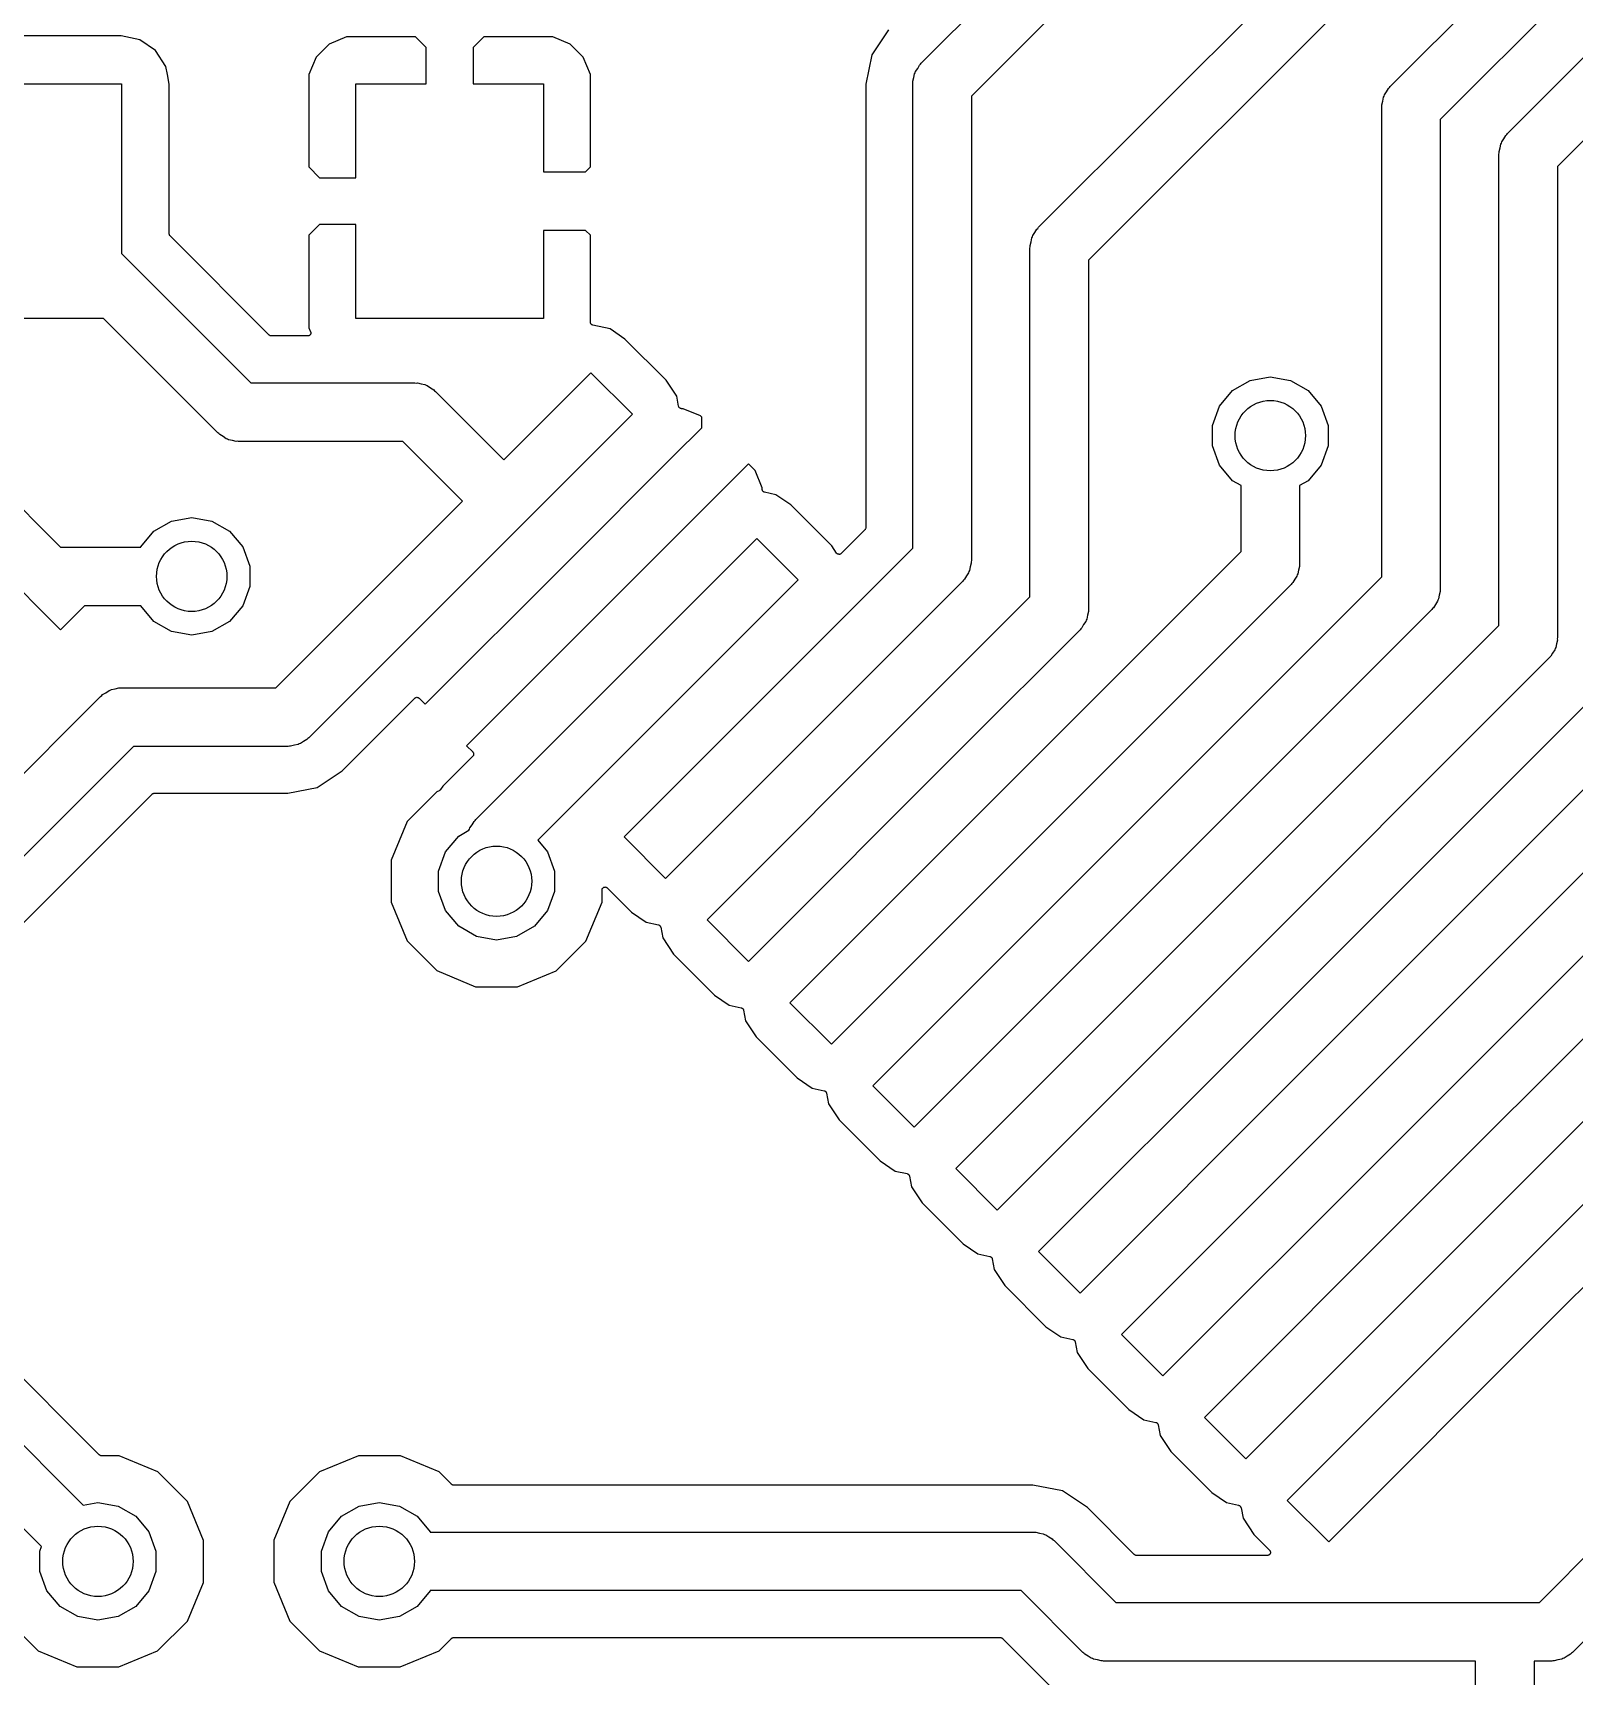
# Model space of a CAD drawing. Extents: x 0.3 to 75.7, y -92.7 to -0.5.
# Drawn here: x 23.12 to 29.7, y -71.49 to -64.48 of the extents above; entities that cross this region are included whole.
import ezdxf

# ---------------------------------------------------------------- set-up
doc = ezdxf.new("R2010")
doc.units = 0
doc.header["$MEASUREMENT"] = 0
doc.layers.add('BLACK', color=7, linetype='CONTINUOUS')

msp = doc.modelspace()

# ---------------------------------------------------------------- linework, layer by layer
at = {"layer": 'Black'}
for p, q in [((28.9116, -64.7116), (34.0232, -59.6)), ((34.2518, -59.725), (29.125, -64.8518)), ((29.4116, -64.9116), (34.3116, -60.0116)), ((34.4518, -60.225), (29.625, -65.0518)), ((26.9116, -64.6116), (30.46, -61.0632)), ((30.6369, -61.2398), (27.125, -64.7518)), ((27.4116, -65.3116), (31.06, -61.6632)), ((31.2369, -61.8398), (27.625, -65.4518)), ((23.4987, -64.4958), (22.7012, -64.4958)), ((23.5793, -64.5122), (23.4987, -64.4958)), ((23.6462, -64.5578), (23.5793, -64.5122)), ((24.3867, -64.5304), (24.3304, -64.5867)), ((24.4602, -64.5), (24.3867, -64.5304)), ((24.7544, -64.5), (24.4602, -64.5)), ((24.8, -64.5456), (24.7544, -64.5)), ((25.0456, -64.5), (25, -64.5456)), ((25.3398, -64.5), (25.0456, -64.5)), ((25.4133, -64.5304), (25.3398, -64.5)), ((25.4696, -64.5867), (25.4133, -64.5304)), ((26.7711, -64.4693), (26.7, -64.5757)), ((23.69, -64.626), (23.6462, -64.5578)), ((24.3304, -64.5867), (24.3, -64.6602)), ((24.8, -64.7), (24.8, -64.5456)), ((25, -64.5456), (25, -64.7)), ((25.5, -64.6602), (25.4696, -64.5867)), ((26.7, -64.5757), (26.675, -64.7013)), ((23.6964, -64.66), (23.69, -64.626)), ((23.7042, -64.7012), (23.6964, -64.66)), ((24.3, -64.6602), (24.3, -65.0544)), ((25.5, -65.0544), (25.5, -64.6602)), ((26.8755, -64.6891), (26.8797, -64.6733)), ((26.8797, -64.6733), (26.8825, -64.6572)), ((26.8825, -64.6572), (26.8853, -64.6525)), ((26.8853, -64.6525), (26.8867, -64.6472)), ((26.8867, -64.6472), (26.8961, -64.6338)), ((26.8961, -64.6338), (26.9042, -64.6197)), ((26.9042, -64.6197), (26.9085, -64.6161)), ((26.9085, -64.6161), (26.9116, -64.6116)), ((22.7, -64.7), (23.5, -64.7)), ((23.5, -64.7), (23.5, -65.4232)), ((23.7042, -65.3392), (23.7042, -64.7012)), ((24.5, -65.1), (24.5, -64.7)), ((24.5, -64.7), (24.8, -64.7)), ((25, -64.7), (25.3, -64.7)), ((25.3, -64.7), (25.3, -65.075)), ((26.675, -64.7013), (26.675, -66.5922)), ((26.875, -64.7), (26.876, -64.6946)), ((26.875, -66.6805), (26.875, -64.7)), ((26.876, -64.6946), (26.8755, -64.6891)), ((28.8867, -64.7472), (28.8961, -64.7338)), ((28.8961, -64.7338), (28.9042, -64.7197)), ((28.9042, -64.7197), (28.9085, -64.7161)), ((28.9085, -64.7161), (28.9116, -64.7116)), ((27.125, -64.7518), (27.125, -66.7322)), ((28.875, -64.8), (28.876, -64.7946)), ((28.875, -66.8018), (28.875, -64.8)), ((28.8755, -64.7891), (28.8797, -64.7733)), ((28.876, -64.7946), (28.8755, -64.7891)), ((28.8797, -64.7733), (28.8825, -64.7572)), ((28.8825, -64.7572), (28.8853, -64.7525)), ((28.8853, -64.7525), (28.8867, -64.7472)), ((29.125, -64.8518), (29.125, -66.8536)), ((29.3825, -64.9572), (29.3853, -64.9525)), ((29.3853, -64.9525), (29.3867, -64.9472)), ((29.3867, -64.9472), (29.3961, -64.9338)), ((29.3961, -64.9338), (29.4042, -64.9197)), ((29.4042, -64.9197), (29.4085, -64.9161)), ((29.4085, -64.9161), (29.4116, -64.9116)), ((29.375, -65), (29.376, -64.9946)), ((29.375, -67.0089), (29.375, -65)), ((29.3755, -64.9891), (29.3797, -64.9733)), ((29.376, -64.9946), (29.3755, -64.9891)), ((29.3797, -64.9733), (29.3825, -64.9572)), ((24.3, -65.0544), (24.3456, -65.1)), ((25.3, -65.075), (25.4794, -65.075)), ((25.4794, -65.075), (25.5, -65.0544)), ((29.625, -65.0518), (29.625, -67.0607)), ((24.3456, -65.1), (24.5, -65.1)), ((24.3456, -65.3), (24.3, -65.3456)), ((24.5, -65.3), (24.3456, -65.3)), ((24.5, -65.7), (24.5, -65.3)), ((23.7043, -65.3397), (23.7042, -65.3392)), ((23.7042, -65.3403), (23.7043, -65.3397)), ((23.7047, -65.3419), (23.7042, -65.3403)), ((23.705, -65.3436), (23.7047, -65.3419)), ((23.7052, -65.3441), (23.705, -65.3436)), ((23.7054, -65.3447), (23.7052, -65.3441)), ((23.7064, -65.346), (23.7054, -65.3447)), ((23.7072, -65.3475), (23.7064, -65.346)), ((23.7077, -65.3479), (23.7072, -65.3475)), ((23.708, -65.3484), (23.7077, -65.3479)), ((24.1308, -65.7712), (23.708, -65.3484)), ((24.3, -65.3456), (24.3, -65.7398)), ((25.4794, -65.325), (25.3, -65.325)), ((25.3, -65.325), (25.3, -65.7)), ((25.5, -65.3456), (25.4794, -65.325)), ((25.5, -65.716), (25.5, -65.3456)), ((27.3755, -65.3891), (27.3797, -65.3733)), ((27.3797, -65.3733), (27.3825, -65.3572)), ((27.3825, -65.3572), (27.3853, -65.3525)), ((27.3853, -65.3525), (27.3867, -65.3472)), ((27.3867, -65.3472), (27.3961, -65.3338)), ((27.3961, -65.3338), (27.4042, -65.3197)), ((27.4042, -65.3197), (27.4085, -65.3161)), ((27.4085, -65.3161), (27.4116, -65.3116)), ((23.5, -65.4232), (24.0518, -65.975)), ((27.375, -65.4), (27.376, -65.3946)), ((27.375, -66.8876), (27.375, -65.4)), ((27.376, -65.3946), (27.3755, -65.3891)), ((27.625, -65.4518), (27.625, -66.9393)), ((23.4232, -65.7), (22.7, -65.7)), ((23.9116, -66.1884), (23.4232, -65.7)), ((25.3, -65.7), (24.5, -65.7)), ((25.5003, -65.718), (25.5, -65.716)), ((25.5006, -65.72), (25.5003, -65.718)), ((25.5007, -65.7202), (25.5006, -65.72)), ((25.5008, -65.7204), (25.5007, -65.7202)), ((25.5018, -65.7222), (25.5008, -65.7204)), ((25.5027, -65.7239), (25.5018, -65.7222)), ((25.5029, -65.7241), (25.5027, -65.7239)), ((25.503, -65.7243), (25.5029, -65.7241)), ((25.5046, -65.7256), (25.503, -65.7243)), ((24.1313, -65.7715), (24.1308, -65.7712)), ((24.1316, -65.772), (24.1313, -65.7715)), ((24.1331, -65.7728), (24.1316, -65.772)), ((24.1345, -65.7738), (24.1331, -65.7728)), ((24.1351, -65.7739), (24.1345, -65.7738)), ((24.1356, -65.7742), (24.1351, -65.7739)), ((24.1372, -65.7745), (24.1356, -65.7742)), ((24.1389, -65.775), (24.1372, -65.7745)), ((24.1394, -65.7749), (24.1389, -65.775)), ((24.14, -65.775), (24.1394, -65.7749)), ((24.2951, -65.775), (24.14, -65.775)), ((24.2965, -65.7748), (24.2951, -65.775)), ((24.2979, -65.7747), (24.2965, -65.7748)), ((24.2987, -65.7744), (24.2979, -65.7747)), ((24.2996, -65.7742), (24.2987, -65.7744)), ((24.3008, -65.7735), (24.2996, -65.7742)), ((24.3, -65.7398), (24.3071, -65.757)), ((24.3021, -65.773), (24.3008, -65.7735)), ((24.3027, -65.7724), (24.3021, -65.773)), ((24.3035, -65.772), (24.3027, -65.7724)), ((24.3044, -65.7709), (24.3035, -65.772)), ((24.3054, -65.7699), (24.3044, -65.7709)), ((24.3058, -65.7692), (24.3054, -65.7699)), ((24.3064, -65.7685), (24.3058, -65.7692)), ((24.3069, -65.7672), (24.3064, -65.7685)), ((24.3075, -65.7659), (24.3069, -65.7672)), ((24.3071, -65.757), (24.3074, -65.7584)), ((24.3074, -65.7584), (24.3079, -65.7597)), ((24.3076, -65.7651), (24.3075, -65.7659)), ((24.3079, -65.7643), (24.3076, -65.7651)), ((24.3079, -65.7597), (24.3079, -65.7606)), ((24.3079, -65.7606), (24.3081, -65.7614)), ((24.3081, -65.7614), (24.3079, -65.7628)), ((24.3079, -65.7628), (24.3079, -65.7643)), ((25.5061, -65.727), (25.5046, -65.7256)), ((25.5063, -65.7271), (25.5061, -65.727)), ((25.5065, -65.7272), (25.5063, -65.7271)), ((25.5084, -65.7279), (25.5065, -65.7272)), ((25.5102, -65.7287), (25.5084, -65.7279)), ((25.5846, -65.7448), (25.5102, -65.7287)), ((25.6478, -65.788), (25.5846, -65.7448)), ((25.8228, -65.963), (25.6478, -65.788)), ((22.4974, -65.9315), (23.2409, -66.675)), ((25.1314, -66.3028), (25.5026, -65.9315)), ((25.5026, -65.9315), (25.6794, -66.1083)), ((24.0518, -65.975), (24.7518, -65.975)), ((24.7518, -65.975), (24.7572, -65.976)), ((24.7572, -65.976), (24.7627, -65.9755)), ((24.7627, -65.9755), (24.7785, -65.9797)), ((24.7785, -65.9797), (24.7946, -65.9825)), ((24.7946, -65.9825), (24.7993, -65.9853)), ((24.7993, -65.9853), (24.8047, -65.9867)), ((24.8047, -65.9867), (24.818, -65.9961)), ((24.818, -65.9961), (24.8322, -66.0042)), ((24.8322, -66.0042), (24.8357, -66.0085)), ((25.8683, -66.0316), (25.8228, -65.963)), ((28.2387, -66.0078), (28.3142, -65.9642)), ((28.3142, -65.9642), (28.4, -65.949)), ((28.4, -65.949), (28.4858, -65.9642)), ((28.4858, -65.9642), (28.5613, -66.0078)), ((24.8357, -66.0085), (24.8402, -66.0116)), ((24.8402, -66.0116), (25.1314, -66.3028)), ((25.8764, -66.0745), (25.8683, -66.0316)), ((25.8771, -66.0765), (25.8764, -66.0745)), ((28.1529, -66.1564), (28.1827, -66.0745)), ((28.1827, -66.0745), (28.2387, -66.0078)), ((28.5613, -66.0078), (28.6173, -66.0745)), ((28.6173, -66.0745), (28.6471, -66.1564)), ((23.2399, -67.0275), (22.3206, -66.1083)), ((25.6794, -66.1083), (24.7601, -67.0275)), ((25.8779, -66.0786), (25.8771, -66.0765)), ((25.878, -66.0787), (25.8779, -66.0786)), ((25.8779, -66.0786), (25.8779, -66.0786)), ((25.8794, -66.0804), (25.878, -66.0787)), ((25.8808, -66.082), (25.8794, -66.0804)), ((25.8809, -66.0821), (25.8808, -66.082)), ((25.8828, -66.0832), (25.8809, -66.0821)), ((25.8809, -66.0821), (25.8809, -66.0821)), ((25.8847, -66.0843), (25.8828, -66.0832)), ((25.8848, -66.0843), (25.8847, -66.0843)), ((25.8848, -66.0844), (25.8848, -66.0843)), ((25.8869, -66.0847), (25.8848, -66.0844)), ((25.8891, -66.0851), (25.8869, -66.0847)), ((25.8959, -66.0851), (25.8891, -66.0851)), ((25.9694, -66.1155), (25.8959, -66.0851)), ((25.975, -66.1211), (25.9694, -66.1155)), ((25.975, -66.1662), (25.975, -66.1211)), ((23.9161, -66.1915), (23.9116, -66.1884)), ((23.9197, -66.1958), (23.9161, -66.1915)), ((23.9338, -66.2039), (23.9197, -66.1958)), ((23.9472, -66.2133), (23.9338, -66.2039)), ((23.9525, -66.2147), (23.9472, -66.2133)), ((23.9572, -66.2175), (23.9525, -66.2147)), ((25.8562, -66.2851), (25.975, -66.1662)), ((28.1529, -66.2436), (28.1529, -66.1564)), ((28.6471, -66.1564), (28.6471, -66.2436)), ((23.9733, -66.2203), (23.9572, -66.2175)), ((23.9891, -66.2245), (23.9733, -66.2203)), ((23.9946, -66.224), (23.9891, -66.2245)), ((24, -66.225), (23.9946, -66.224)), ((24.7001, -66.225), (24, -66.225)), ((24.9546, -66.4795), (24.7001, -66.225)), ((25.3965, -66.7447), (25.8562, -66.2851)), ((25.8562, -66.2851), (25.8562, -66.2851)), ((28.1827, -66.3255), (28.1529, -66.2436)), ((28.6471, -66.2436), (28.6173, -66.3255)), ((26.1744, -66.3204), (26.0329, -66.4619)), ((26.2025, -66.3486), (26.1744, -66.3204)), ((26.2329, -66.4221), (26.2025, -66.3486)), ((28.2387, -66.3922), (28.1827, -66.3255)), ((28.6173, -66.3255), (28.5613, -66.3922)), ((26.2329, -66.4287), (26.2329, -66.4221)), ((28.275, -66.4132), (28.2387, -66.3922)), ((28.275, -66.6947), (28.275, -66.4132)), ((28.5613, -66.3922), (28.525, -66.4132)), ((28.525, -66.4132), (28.525, -66.7464)), ((24.5834, -66.8508), (24.9546, -66.4795)), ((26.0329, -66.4619), (25.1137, -67.3811)), ((26.2333, -66.4307), (26.2329, -66.4287)), ((26.2336, -66.4327), (26.2333, -66.4307)), ((26.2337, -66.4329), (26.2336, -66.4327)), ((26.2337, -66.4331), (26.2337, -66.4329)), ((26.2347, -66.4349), (26.2337, -66.4331)), ((26.2357, -66.4367), (26.2347, -66.4349)), ((26.2358, -66.4368), (26.2357, -66.4367)), ((26.236, -66.4371), (26.2358, -66.4368)), ((26.2375, -66.4383), (26.236, -66.4371)), ((26.239, -66.4397), (26.2375, -66.4383)), ((26.2392, -66.4398), (26.239, -66.4397)), ((26.2394, -66.44), (26.2392, -66.4398)), ((26.2413, -66.4406), (26.2394, -66.44)), ((26.2432, -66.4414), (26.2413, -66.4406)), ((26.2917, -66.4519), (26.2432, -66.4414)), ((26.3549, -66.4951), (26.2917, -66.4519)), ((26.5299, -66.6701), (26.3549, -66.4951)), ((23.6387, -66.6078), (23.7142, -66.5642)), ((23.7142, -66.5642), (23.8, -66.549)), ((23.8, -66.549), (23.8858, -66.5642)), ((23.8858, -66.5642), (23.9613, -66.6078)), ((23.5827, -66.6745), (23.6387, -66.6078)), ((23.9613, -66.6078), (24.0173, -66.6745)), ((26.6712, -66.6014), (26.5701, -66.7025)), ((26.6715, -66.601), (26.6712, -66.6014)), ((26.672, -66.6006), (26.6715, -66.601)), ((26.6728, -66.5991), (26.672, -66.6006)), ((26.6738, -66.5977), (26.6728, -66.5991)), ((26.6739, -66.5972), (26.6738, -66.5977)), ((26.6742, -66.5967), (26.6739, -66.5972)), ((26.6745, -66.595), (26.6742, -66.5967)), ((26.675, -66.5934), (26.6745, -66.595)), ((26.675, -66.5922), (26.6749, -66.5928)), ((26.6749, -66.5928), (26.675, -66.5934)), ((28.331, -68.76), (30.4794, -66.6116)), ((23.2409, -66.675), (23.5825, -66.675)), ((23.5825, -66.675), (23.5827, -66.6745)), ((24.0173, -66.6745), (24.0471, -66.7564)), ((25.2905, -67.5579), (26.2097, -66.6386)), ((26.2097, -66.6386), (26.3865, -66.8154)), ((26.5501, -66.7005), (26.5299, -66.6701)), ((26.5502, -66.7006), (26.5501, -66.7005)), ((26.5503, -66.7008), (26.5502, -66.7006)), ((26.5518, -66.7023), (26.5503, -66.7008)), ((26.5532, -66.7038), (26.5518, -66.7023)), ((26.5533, -66.7038), (26.5532, -66.7038)), ((26.5535, -66.704), (26.5533, -66.7038)), ((26.5554, -66.7049), (26.5535, -66.704)), ((26.5572, -66.7058), (26.5554, -66.7049)), ((26.5574, -66.7058), (26.5572, -66.7058)), ((26.5575, -66.7059), (26.5574, -66.7058)), ((26.5596, -66.7061), (26.5575, -66.7059)), ((26.5617, -66.7063), (26.5596, -66.7061)), ((26.5641, -66.7057), (26.562, -66.7063)), ((26.5633, -66.9922), (26.875, -66.6805)), ((26.5661, -66.7052), (26.5641, -66.7057)), ((26.5663, -66.7051), (26.5661, -66.7052)), ((26.5664, -66.7051), (26.5663, -66.7051)), ((26.5681, -66.7039), (26.5664, -66.7051)), ((26.5699, -66.7027), (26.5681, -66.7039)), ((26.57, -66.7026), (26.5699, -66.7027)), ((26.5701, -66.7025), (26.57, -66.7026)), ((27.2704, -67.6993), (28.275, -66.6947)), ((24.0471, -66.7564), (24.0471, -66.8436)), ((24.7955, -67.3457), (25.3965, -66.7447)), ((26.5619, -66.7063), (26.5617, -66.7063)), ((26.562, -66.7063), (26.5619, -66.7063)), ((27.1175, -66.775), (27.1147, -66.7797)), ((27.1203, -66.7589), (27.1175, -66.775)), ((27.1245, -66.7431), (27.1203, -66.7589)), ((27.125, -66.7322), (27.124, -66.7376)), ((27.124, -66.7376), (27.1245, -66.7431)), ((28.5203, -66.7731), (28.5175, -66.7892)), ((28.5245, -66.7573), (28.5203, -66.7731)), ((28.525, -66.7464), (28.524, -66.7519)), ((28.524, -66.7519), (28.5245, -66.7573)), ((24.0471, -66.8436), (24.0173, -66.9255)), ((26.3865, -66.8154), (25.4672, -67.7347)), ((27.0884, -66.8206), (26.74, -67.169)), ((27.0915, -66.8161), (27.0884, -66.8206)), ((27.0958, -66.8126), (27.0915, -66.8161)), ((27.1039, -66.7984), (27.0958, -66.8126)), ((27.1133, -66.7851), (27.1039, -66.7984)), ((27.1147, -66.7797), (27.1133, -66.7851)), ((28.4884, -66.8348), (27.4471, -67.8761)), ((27.6239, -68.0529), (28.875, -66.8018)), ((28.4915, -66.8303), (28.4884, -66.8348)), ((28.4958, -66.8268), (28.4915, -66.8303)), ((28.5039, -66.8127), (28.4958, -66.8268)), ((28.5133, -66.7993), (28.5039, -66.8127)), ((30.6195, -66.825), (28.5078, -68.9367)), ((28.5147, -66.794), (28.5133, -66.7993)), ((28.5175, -66.7892), (28.5147, -66.794)), ((24.1591, -67.275), (24.5834, -66.8508)), ((24.5834, -66.8508), (24.5834, -66.8508)), ((26.9168, -67.3457), (27.375, -66.8876)), ((29.1133, -66.9064), (29.1039, -66.9198)), ((29.1147, -66.9011), (29.1133, -66.9064)), ((29.1175, -66.8963), (29.1147, -66.9011)), ((29.1203, -66.8802), (29.1175, -66.8963)), ((29.1245, -66.8644), (29.1203, -66.8802)), ((29.125, -66.8536), (29.124, -66.859)), ((29.124, -66.859), (29.1245, -66.8644)), ((23.3424, -66.925), (23.2399, -67.0275)), ((23.5825, -66.925), (23.3424, -66.925)), ((23.5827, -66.9255), (23.5825, -66.925)), ((23.6387, -66.9922), (23.5827, -66.9255)), ((24.0173, -66.9255), (23.9613, -66.9922)), ((27.6175, -66.9821), (27.6147, -66.9869)), ((27.6203, -66.966), (27.6175, -66.9821)), ((27.6245, -66.9502), (27.6203, -66.966)), ((27.625, -66.9393), (27.624, -66.9448)), ((27.624, -66.9448), (27.6245, -66.9502)), ((29.0884, -66.9419), (27.8007, -68.2296)), ((29.0915, -66.9374), (29.0884, -66.9419)), ((29.0958, -66.9339), (29.0915, -66.9374)), ((29.1039, -66.9198), (29.0958, -66.9339)), ((23.7142, -67.0358), (23.6387, -66.9922)), ((23.8, -67.051), (23.7142, -67.0358)), ((23.8858, -67.0358), (23.8, -67.051)), ((23.9613, -66.9922), (23.8858, -67.0358)), ((24.7601, -67.0275), (24.2993, -67.4884)), ((25.644, -67.9114), (26.5633, -66.9922)), ((27.5884, -67.0277), (27.0936, -67.5225)), ((27.5915, -67.0232), (27.5884, -67.0277)), ((27.5958, -67.0197), (27.5915, -67.0232)), ((27.6039, -67.0055), (27.5958, -67.0197)), ((27.6133, -66.9922), (27.6039, -67.0055)), ((27.6147, -66.9869), (27.6133, -66.9922)), ((27.9775, -68.4064), (29.375, -67.0089)), ((28.6846, -69.1135), (30.6865, -67.1116)), ((29.6133, -67.1135), (29.6039, -67.1269)), ((29.6147, -67.1082), (29.6133, -67.1135)), ((29.6175, -67.1034), (29.6147, -67.1082)), ((29.6203, -67.0873), (29.6175, -67.1034)), ((29.6245, -67.0716), (29.6203, -67.0873)), ((29.625, -67.0607), (29.624, -67.0661)), ((29.624, -67.0661), (29.6245, -67.0716)), ((26.74, -67.169), (25.8208, -68.0882)), ((29.5884, -67.149), (28.1543, -68.5832)), ((29.5915, -67.1445), (29.5884, -67.149)), ((29.5958, -67.141), (29.5915, -67.1445)), ((29.6039, -67.1269), (29.5958, -67.141)), ((22.2116, -68.5116), (23.4116, -67.3116)), ((23.4116, -67.3116), (23.4161, -67.3085)), ((23.4161, -67.3085), (23.4197, -67.3042)), ((23.4197, -67.3042), (23.4338, -67.2961)), ((23.4338, -67.2961), (23.4472, -67.2867)), ((23.4472, -67.2867), (23.4525, -67.2853)), ((23.4525, -67.2853), (23.4572, -67.2825)), ((23.4572, -67.2825), (23.4733, -67.2797)), ((23.4733, -67.2797), (23.4891, -67.2755)), ((23.4891, -67.2755), (23.4946, -67.276)), ((23.4946, -67.276), (23.5, -67.275)), ((23.5, -67.275), (24.1591, -67.275)), ((24.4416, -67.6289), (24.7509, -67.3196)), ((24.7509, -67.3196), (24.7519, -67.3189)), ((24.7519, -67.3189), (24.7527, -67.3181)), ((24.7527, -67.3181), (24.7537, -67.3176)), ((24.7537, -67.3176), (24.7546, -67.317)), ((24.7546, -67.317), (24.7557, -67.3167)), ((24.7557, -67.3167), (24.7568, -67.3162)), ((24.7568, -67.3162), (24.7579, -67.3161)), ((24.7579, -67.3161), (24.759, -67.3158)), ((24.759, -67.3158), (24.7601, -67.3159)), ((24.7601, -67.3159), (24.7613, -67.3158)), ((24.7613, -67.3158), (24.7624, -67.3161)), ((24.7624, -67.3161), (24.7635, -67.3162)), ((24.7635, -67.3162), (24.7645, -67.3167)), ((24.7645, -67.3167), (24.7656, -67.317)), ((24.7656, -67.317), (24.7666, -67.3176)), ((24.7666, -67.3176), (24.7676, -67.3181)), ((24.7676, -67.3181), (24.7684, -67.3189)), ((24.7684, -67.3189), (24.7693, -67.3196)), ((24.7693, -67.3196), (24.7955, -67.3457)), ((30.8266, -67.325), (28.8614, -69.2903)), ((25.1137, -67.3811), (24.9723, -67.5225)), ((25.9976, -68.265), (26.9168, -67.3457)), ((26.9168, -67.3457), (26.9168, -67.3457)), ((23.5518, -67.525), (22.425, -68.6518)), ((24.2109, -67.525), (23.5518, -67.525)), ((24.2163, -67.524), (24.2109, -67.525)), ((24.2218, -67.5245), (24.2163, -67.524)), ((24.2376, -67.5203), (24.2218, -67.5245)), ((24.2537, -67.5175), (24.2376, -67.5203)), ((24.2584, -67.5147), (24.2537, -67.5175)), ((24.2637, -67.5133), (24.2584, -67.5147)), ((24.2771, -67.5039), (24.2637, -67.5133)), ((24.2913, -67.4958), (24.2771, -67.5039)), ((24.2948, -67.4915), (24.2913, -67.4958)), ((24.2993, -67.4884), (24.2948, -67.4915)), ((24.9723, -67.5225), (24.9984, -67.5487)), ((27.0936, -67.5225), (26.1744, -68.4418)), ((24.9984, -67.5671), (24.8711, -67.6944)), ((24.9984, -67.5487), (24.9991, -67.5496)), ((24.9991, -67.5661), (24.9984, -67.5671)), ((24.9991, -67.5496), (24.9999, -67.5504)), ((24.9999, -67.5653), (24.9991, -67.5661)), ((24.9999, -67.5504), (25.0004, -67.5515)), ((25.0004, -67.5643), (24.9999, -67.5653)), ((25.0004, -67.5515), (25.001, -67.5524)), ((25.001, -67.5634), (25.0004, -67.5643)), ((25.001, -67.5524), (25.0013, -67.5535)), ((25.0013, -67.5623), (25.001, -67.5634)), ((25.0013, -67.5535), (25.0018, -67.5545)), ((25.0018, -67.5612), (25.0013, -67.5623)), ((25.0018, -67.5545), (25.0019, -67.5556)), ((25.0019, -67.5601), (25.0018, -67.5612)), ((25.0019, -67.5556), (25.0022, -67.5567)), ((25.0022, -67.559), (25.0019, -67.5601)), ((25.0022, -67.5567), (25.0021, -67.5579)), ((25.0021, -67.5579), (25.0022, -67.559)), ((25.0116, -67.8367), (25.2905, -67.5579)), ((29.0381, -69.4671), (30.8936, -67.6116)), ((24.3352, -67.7), (24.4416, -67.6289)), ((22.6288, -68.7308), (23.6308, -67.7288)), ((23.6308, -67.7288), (23.6313, -67.7285)), ((23.6313, -67.7285), (23.6316, -67.728)), ((23.6316, -67.728), (23.6331, -67.7272)), ((23.6331, -67.7272), (23.6345, -67.7262)), ((23.6345, -67.7262), (23.6351, -67.7261)), ((23.6351, -67.7261), (23.6356, -67.7258)), ((23.6356, -67.7258), (23.6372, -67.7255)), ((23.6372, -67.7255), (23.6389, -67.725)), ((23.6389, -67.725), (23.6394, -67.7251)), ((23.6394, -67.7251), (23.64, -67.725)), ((23.64, -67.725), (24.2096, -67.725)), ((24.2096, -67.725), (24.3352, -67.7)), ((24.8454, -67.7183), (24.7187, -67.8448)), ((24.8552, -67.7142), (24.8454, -67.7183)), ((24.8565, -67.7134), (24.8552, -67.7142)), ((24.8579, -67.7127), (24.8565, -67.7134)), ((24.8584, -67.7122), (24.8579, -67.7127)), ((24.859, -67.7118), (24.8584, -67.7122)), ((24.86, -67.7106), (24.859, -67.7118)), ((24.861, -67.7095), (24.86, -67.7106)), ((24.8711, -67.6944), (24.861, -67.7095)), ((25.4672, -67.7347), (25.2763, -67.9256)), ((26.3511, -68.6185), (27.2704, -67.6993)), ((31.0338, -67.825), (29.2149, -69.6438)), ((24.7187, -67.8448), (24.6501, -68.0101)), ((24.9387, -67.9078), (24.9825, -67.8824)), ((24.9825, -67.8824), (24.9853, -67.8776)), ((24.9825, -67.8824), (24.9825, -67.8824)), ((24.9853, -67.8776), (24.9867, -67.8723)), ((24.9867, -67.8723), (24.9961, -67.8589)), ((24.9961, -67.8589), (25.0042, -67.8448)), ((25.0042, -67.8448), (25.0085, -67.8412)), ((25.0085, -67.8412), (25.0116, -67.8367)), ((27.4471, -67.8761), (26.5279, -68.7953)), ((24.8827, -67.9745), (24.9387, -67.9078)), ((25.2763, -67.9256), (25.3173, -67.9745)), ((25.8208, -68.0882), (25.644, -67.9114)), ((24.6501, -68.0101), (24.6499, -68.1891)), ((24.8529, -68.0564), (24.8827, -67.9745)), ((25.3173, -67.9745), (25.3471, -68.0564)), ((24.8529, -68.1436), (24.8529, -68.0564)), ((25.3471, -68.0564), (25.3471, -68.1436)), ((26.7047, -68.9721), (27.6239, -68.0529)), ((27.6239, -68.0529), (27.6239, -68.0529)), ((24.8827, -68.2255), (24.8529, -68.1436)), ((25.3471, -68.1436), (25.3173, -68.2255)), ((25.5499, -68.1899), (25.55, -68.1375)), ((25.55, -68.1375), (25.5503, -68.1358)), ((25.5503, -68.1358), (25.5504, -68.1341)), ((25.5504, -68.1341), (25.5507, -68.1336)), ((25.5507, -68.1336), (25.5508, -68.133)), ((25.5508, -68.133), (25.5516, -68.1316)), ((25.5516, -68.1316), (25.5523, -68.13)), ((25.5523, -68.13), (25.5527, -68.1296)), ((25.5527, -68.1296), (25.553, -68.1291)), ((25.553, -68.1291), (25.5543, -68.1281)), ((25.5543, -68.1281), (25.5555, -68.1269)), ((25.5555, -68.1269), (25.556, -68.1266)), ((25.556, -68.1266), (25.5565, -68.1262)), ((25.5565, -68.1262), (25.5581, -68.1257)), ((25.5581, -68.1257), (25.5596, -68.1249)), ((25.5596, -68.1249), (25.5602, -68.1249)), ((25.5602, -68.1249), (25.5607, -68.1247)), ((25.5607, -68.1247), (25.5624, -68.1247)), ((25.5624, -68.1247), (25.5641, -68.1246)), ((25.5641, -68.1246), (25.5647, -68.1247)), ((25.5647, -68.1247), (25.5652, -68.1247)), ((25.5652, -68.1247), (25.5668, -68.1253)), ((25.5668, -68.1253), (25.5685, -68.1257)), ((25.5685, -68.1257), (25.5689, -68.1261)), ((25.5689, -68.1261), (25.5695, -68.1263)), ((25.5695, -68.1263), (25.5708, -68.1273)), ((25.5708, -68.1273), (25.5722, -68.1283)), ((25.5722, -68.1283), (25.6756, -68.2317)), ((24.6499, -68.1891), (24.7183, -68.3546)), ((24.9387, -68.2922), (24.8827, -68.2255)), ((25.3173, -68.2255), (25.2613, -68.2922)), ((25.4813, -68.3552), (25.5499, -68.1899)), ((25.6756, -68.2317), (25.7388, -68.2749)), ((27.8007, -68.2296), (26.8815, -69.1489)), ((25.0142, -68.3358), (24.9387, -68.2922)), ((25.2613, -68.2922), (25.1858, -68.3358)), ((25.7388, -68.2749), (25.7901, -68.286)), ((25.7901, -68.286), (25.7909, -68.2864)), ((25.7909, -68.2864), (25.7916, -68.2865)), ((25.7916, -68.2865), (25.7929, -68.2872)), ((25.7929, -68.2872), (25.7943, -68.2878)), ((25.7943, -68.2878), (25.7949, -68.2883)), ((25.7949, -68.2883), (25.7956, -68.2887)), ((25.7956, -68.2887), (25.7965, -68.2898)), ((25.7965, -68.2898), (25.7976, -68.2908)), ((25.7976, -68.2908), (25.798, -68.2915)), ((25.798, -68.2915), (25.7985, -68.2921)), ((25.7985, -68.2921), (25.799, -68.2935)), ((25.799, -68.2935), (25.7997, -68.2948)), ((25.7997, -68.2948), (25.7998, -68.2956)), ((25.7998, -68.2956), (25.8001, -68.2964)), ((25.8001, -68.2964), (25.8087, -68.3417)), ((26.1744, -68.4418), (25.9976, -68.265)), ((24.7183, -68.3546), (24.8448, -68.4813)), ((25.1, -68.351), (25.0142, -68.3358)), ((25.1858, -68.3358), (25.1, -68.351)), ((25.3546, -68.4817), (25.4813, -68.3552)), ((25.8087, -68.3417), (25.8541, -68.4103)), ((25.8541, -68.4103), (26.0291, -68.5853)), ((27.0582, -69.3256), (27.9775, -68.4064)), ((27.9775, -68.4064), (27.9775, -68.4064)), ((24.8448, -68.4813), (25.0101, -68.5499)), ((25.1891, -68.5501), (25.3546, -68.4817)), ((25.0101, -68.5499), (25.1891, -68.5501)), ((26.0291, -68.5853), (26.0923, -68.6285)), ((28.1543, -68.5832), (27.235, -69.5024)), ((26.0923, -68.6285), (26.1437, -68.6396)), ((26.1437, -68.6396), (26.1444, -68.6399)), ((26.1444, -68.6399), (26.1452, -68.64)), ((26.1452, -68.64), (26.1465, -68.6408)), ((26.1465, -68.6408), (26.1478, -68.6413)), ((26.1478, -68.6413), (26.1484, -68.6419)), ((26.1484, -68.6419), (26.1491, -68.6423)), ((26.1491, -68.6423), (26.1501, -68.6434)), ((26.1501, -68.6434), (26.1512, -68.6443)), ((26.1512, -68.6443), (26.1516, -68.6451)), ((26.1516, -68.6451), (26.1521, -68.6457)), ((26.1521, -68.6457), (26.1526, -68.647)), ((26.1526, -68.647), (26.1533, -68.6483)), ((26.1533, -68.6483), (26.1534, -68.6491)), ((26.1534, -68.6491), (26.1537, -68.6499)), ((26.1537, -68.6499), (26.1622, -68.6953)), ((26.5279, -68.7953), (26.3511, -68.6185)), ((26.1622, -68.6953), (26.2077, -68.7638)), ((26.2077, -68.7638), (26.3827, -68.9388)), ((27.4118, -69.6792), (28.331, -68.76)), ((28.331, -68.76), (28.331, -68.76)), ((29.3917, -69.8206), (30.3407, -68.8716)), ((26.3827, -68.9388), (26.4459, -68.982)), ((28.5078, -68.9367), (27.5886, -69.856)), ((26.4459, -68.982), (26.4972, -68.9932)), ((26.4972, -68.9932), (26.498, -68.9935)), ((26.498, -68.9935), (26.4988, -68.9936)), ((26.4988, -68.9936), (26.5, -68.9943)), ((26.5, -68.9943), (26.5014, -68.9949)), ((26.5014, -68.9949), (26.502, -68.9954)), ((26.502, -68.9954), (26.5027, -68.9958)), ((26.5027, -68.9958), (26.5036, -68.9969)), ((26.5036, -68.9969), (26.5047, -68.9979)), ((26.5047, -68.9979), (26.5051, -68.9986)), ((26.5051, -68.9986), (26.5056, -68.9992)), ((26.5056, -68.9992), (26.5061, -69.0006)), ((26.5061, -69.0006), (26.5068, -69.0019)), ((26.5068, -69.0019), (26.5069, -69.0027)), ((26.5069, -69.0027), (26.5072, -69.0035)), ((26.5072, -69.0035), (26.5158, -69.0488)), ((26.8815, -69.1489), (26.7047, -68.9721)), ((26.5158, -69.0488), (26.5612, -69.1174)), ((30.4809, -69.085), (29.5685, -69.9974)), ((26.5612, -69.1174), (26.7362, -69.2924)), ((27.7653, -70.0328), (28.6846, -69.1135)), ((28.6846, -69.1135), (28.6846, -69.1135)), ((26.7362, -69.2924), (26.7994, -69.3356)), ((28.8614, -69.2903), (27.9421, -70.2095)), ((26.7994, -69.3356), (26.8508, -69.3467)), ((26.8508, -69.3467), (26.8515, -69.347)), ((26.8515, -69.347), (26.8523, -69.3471)), ((26.8523, -69.3471), (26.8536, -69.3479)), ((26.8536, -69.3479), (26.8549, -69.3484)), ((26.8549, -69.3484), (26.8555, -69.349)), ((26.8555, -69.349), (26.8562, -69.3494)), ((26.8562, -69.3494), (26.8572, -69.3505)), ((26.8572, -69.3505), (26.8583, -69.3515)), ((26.8583, -69.3515), (26.8587, -69.3522)), ((26.8587, -69.3522), (26.8592, -69.3528)), ((26.8592, -69.3528), (26.8597, -69.3542)), ((26.8597, -69.3542), (26.8604, -69.3554)), ((26.8604, -69.3554), (26.8605, -69.3563)), ((26.8605, -69.3563), (26.8608, -69.357)), ((26.8608, -69.357), (26.8693, -69.4024)), ((27.235, -69.5024), (27.0582, -69.3256)), ((26.8693, -69.4024), (26.9148, -69.4709)), ((26.9148, -69.4709), (27.0898, -69.6459)), ((28.1189, -70.3863), (29.0381, -69.4671)), ((29.0381, -69.4671), (29.0381, -69.4671)), ((27.0898, -69.6459), (27.153, -69.6891)), ((29.2149, -69.6438), (28.2957, -70.5631)), ((27.153, -69.6891), (27.2043, -69.7003)), ((27.2043, -69.7003), (27.2051, -69.7006)), ((27.2051, -69.7006), (27.2059, -69.7007)), ((27.2059, -69.7007), (27.2071, -69.7014)), ((27.2071, -69.7014), (27.2085, -69.702)), ((27.2085, -69.702), (27.2091, -69.7025)), ((27.2091, -69.7025), (27.2098, -69.7029)), ((27.2098, -69.7029), (27.2108, -69.704)), ((27.2108, -69.704), (27.2118, -69.705)), ((27.2118, -69.705), (27.2122, -69.7057)), ((27.2122, -69.7057), (27.2127, -69.7063)), ((27.2127, -69.7063), (27.2133, -69.7077)), ((27.2133, -69.7077), (27.2139, -69.709)), ((27.2139, -69.709), (27.214, -69.7098)), ((27.214, -69.7098), (27.2143, -69.7106)), ((27.2143, -69.7106), (27.2229, -69.7559)), ((27.5886, -69.856), (27.4118, -69.6792)), ((23.4058, -70.5462), (22.6288, -69.7692)), ((27.2229, -69.7559), (27.2683, -69.8245)), ((22.425, -69.8482), (23.3369, -70.7602)), ((27.2683, -69.8245), (27.4433, -69.9995)), ((28.4724, -70.7399), (29.3917, -69.8206)), ((23.16, -70.9368), (22.2116, -69.9884)), ((29.5685, -69.9974), (28.6492, -70.9166)), ((27.4433, -69.9995), (27.5066, -70.0427)), ((27.5066, -70.0427), (27.5579, -70.0538)), ((27.5579, -70.0538), (27.5586, -70.0541)), ((27.5586, -70.0541), (27.5594, -70.0543)), ((27.5594, -70.0543), (27.5607, -70.055)), ((27.5607, -70.055), (27.562, -70.0555)), ((27.562, -70.0555), (27.5626, -70.0561)), ((27.5626, -70.0561), (27.5634, -70.0565)), ((27.5634, -70.0565), (27.5643, -70.0576)), ((27.5643, -70.0576), (27.5654, -70.0586)), ((27.5654, -70.0586), (27.5658, -70.0593)), ((27.5658, -70.0593), (27.5663, -70.0599)), ((27.5663, -70.0599), (27.5668, -70.0613)), ((27.5668, -70.0613), (27.5675, -70.0626)), ((27.5675, -70.0626), (27.5676, -70.0634)), ((27.5676, -70.0634), (27.5679, -70.0641)), ((27.5679, -70.0641), (27.5764, -70.1095)), ((27.9421, -70.2095), (27.7653, -70.0328)), ((27.5764, -70.1095), (27.6219, -70.178)), ((27.6219, -70.178), (27.7969, -70.353)), ((27.7969, -70.353), (27.8601, -70.3962)), ((27.8601, -70.3962), (27.9114, -70.4074)), ((27.9114, -70.4074), (27.9122, -70.4077)), ((27.9122, -70.4077), (27.913, -70.4078)), ((27.913, -70.4078), (27.9142, -70.4085)), ((27.9142, -70.4085), (27.9156, -70.4091)), ((27.9156, -70.4091), (27.9162, -70.4096)), ((27.9162, -70.4096), (27.9169, -70.41)), ((27.9169, -70.41), (27.9179, -70.4111)), ((27.9179, -70.4111), (27.9189, -70.4121)), ((27.9189, -70.4121), (27.9193, -70.4128)), ((27.9193, -70.4128), (27.9198, -70.4134)), ((27.9198, -70.4134), (27.9204, -70.4148)), ((27.9204, -70.4148), (27.921, -70.4161)), ((27.921, -70.4161), (27.9212, -70.4169)), ((27.9212, -70.4169), (27.9214, -70.4177)), ((27.9214, -70.4177), (27.93, -70.463)), ((28.2957, -70.5631), (28.1189, -70.3863)), ((27.93, -70.463), (27.9754, -70.5316)), ((23.4063, -70.5465), (23.4058, -70.5462)), ((23.4067, -70.547), (23.4063, -70.5465)), ((23.4081, -70.5478), (23.4067, -70.547)), ((23.4095, -70.5488), (23.4081, -70.5478)), ((23.4101, -70.5489), (23.4095, -70.5488)), ((23.4106, -70.5492), (23.4101, -70.5489)), ((23.4122, -70.5495), (23.4106, -70.5492)), ((23.4139, -70.55), (23.4122, -70.5495)), ((23.4144, -70.5499), (23.4139, -70.55)), ((23.415, -70.55), (23.4144, -70.5499)), ((23.4899, -70.5501), (23.415, -70.55)), ((23.6552, -70.6187), (23.4899, -70.5501)), ((24.5109, -70.5499), (24.3454, -70.6183)), ((24.6899, -70.5501), (24.5109, -70.5499)), ((24.8552, -70.6187), (24.6899, -70.5501)), ((27.9754, -70.5316), (28.1504, -70.7066)), ((23.7817, -70.7454), (23.6552, -70.6187)), ((24.3454, -70.6183), (24.2187, -70.7448)), ((24.9076, -70.6712), (24.8552, -70.6187)), ((24.9081, -70.6715), (24.9076, -70.6712)), ((24.9084, -70.672), (24.9081, -70.6715)), ((24.9099, -70.6728), (24.9084, -70.672)), ((24.9113, -70.6738), (24.9099, -70.6728)), ((24.9119, -70.6739), (24.9113, -70.6738)), ((24.9124, -70.6742), (24.9119, -70.6739)), ((24.914, -70.6745), (24.9124, -70.6742)), ((24.9157, -70.6749), (24.914, -70.6745)), ((24.9162, -70.6749), (24.9157, -70.6749)), ((24.9168, -70.675), (24.9162, -70.6749)), ((27.3878, -70.675), (24.9168, -70.675)), ((27.5134, -70.7), (27.3878, -70.675)), ((27.6198, -70.7711), (27.5134, -70.7)), ((23.3369, -70.7602), (23.4, -70.749)), ((23.4, -70.749), (23.4858, -70.7642)), ((23.4858, -70.7642), (23.5613, -70.8078)), ((23.8501, -70.9109), (23.7817, -70.7454)), ((24.2187, -70.7448), (24.1501, -70.9101)), ((24.4387, -70.8078), (24.5142, -70.7642)), ((24.5142, -70.7642), (24.6, -70.749)), ((24.6, -70.749), (24.6858, -70.7642)), ((24.6858, -70.7642), (24.7613, -70.8078)), ((28.1504, -70.7066), (28.2137, -70.7498)), ((28.2137, -70.7498), (28.265, -70.7609)), ((28.265, -70.7609), (28.2657, -70.7612)), ((28.2657, -70.7612), (28.2665, -70.7614)), ((28.2665, -70.7614), (28.2678, -70.7621)), ((28.2678, -70.7621), (28.2692, -70.7626)), ((28.2692, -70.7626), (28.2698, -70.7632)), ((28.2698, -70.7632), (28.2705, -70.7636)), ((28.2705, -70.7636), (28.2714, -70.7647)), ((28.2714, -70.7647), (28.2725, -70.7657)), ((28.2725, -70.7657), (28.2729, -70.7664)), ((28.2729, -70.7664), (28.2734, -70.767)), ((28.2734, -70.767), (28.2739, -70.7684)), ((28.2739, -70.7684), (28.2746, -70.7697)), ((28.2746, -70.7697), (28.2747, -70.7705)), ((28.6492, -70.9166), (28.4724, -70.7399)), ((23.5613, -70.8078), (23.6173, -70.8745)), ((24.3827, -70.8745), (24.4387, -70.8078)), ((24.7613, -70.8078), (24.8173, -70.8745)), ((27.8199, -70.9712), (27.6198, -70.7711)), ((28.2747, -70.7705), (28.275, -70.7712)), ((28.275, -70.7712), (28.2835, -70.8166)), ((28.2835, -70.8166), (28.329, -70.8852)), ((23.6173, -70.8745), (23.6471, -70.9564)), ((24.1501, -70.9101), (24.1499, -71.0891)), ((24.3529, -70.9564), (24.3827, -70.8745)), ((24.8173, -70.8745), (24.8175, -70.875)), ((24.8175, -70.875), (27.3891, -70.875)), ((27.3891, -70.875), (27.3945, -70.876)), ((27.3945, -70.876), (27.4, -70.8755)), ((27.4, -70.8755), (27.4158, -70.8797)), ((27.4158, -70.8797), (27.4318, -70.8825)), ((27.4318, -70.8825), (27.4366, -70.8853)), ((27.4366, -70.8853), (27.4419, -70.8867)), ((27.4419, -70.8867), (27.4553, -70.8961)), ((27.4553, -70.8961), (27.4694, -70.9042)), ((27.4694, -70.9042), (27.473, -70.9085)), ((27.473, -70.9085), (27.4775, -70.9116)), ((28.329, -70.8852), (28.3967, -70.9528)), ((23.1529, -70.9564), (23.16, -70.9368)), ((23.1529, -71.0436), (23.1529, -70.9564)), ((23.6471, -70.9564), (23.6471, -71.0436)), ((23.8499, -71.0899), (23.8501, -70.9109)), ((24.3529, -71.0436), (24.3529, -70.9564)), ((27.4775, -70.9116), (27.7409, -71.175)), ((27.8204, -70.9715), (27.8199, -70.9712)), ((27.8207, -70.972), (27.8204, -70.9715)), ((27.8222, -70.9728), (27.8207, -70.972)), ((27.8236, -70.9738), (27.8222, -70.9728)), ((27.8241, -70.9739), (27.8236, -70.9738)), ((27.8246, -70.9742), (27.8241, -70.9739)), ((27.8263, -70.9745), (27.8246, -70.9742)), ((27.828, -70.975), (27.8263, -70.9745)), ((27.8285, -70.9749), (27.828, -70.975)), ((27.8291, -70.975), (27.8285, -70.9749)), ((28.3875, -70.975), (27.8291, -70.975)), ((28.3891, -70.9747), (28.3875, -70.975)), ((28.3908, -70.9746), (28.3891, -70.9747)), ((28.3913, -70.9743), (28.3908, -70.9746)), ((28.3919, -70.9742), (28.3913, -70.9743)), ((28.3934, -70.9734), (28.3919, -70.9742)), ((28.3949, -70.9726), (28.3934, -70.9734)), ((28.3953, -70.9722), (28.3949, -70.9726)), ((28.3958, -70.972), (28.3953, -70.9722)), ((28.3969, -70.9707), (28.3958, -70.972)), ((28.3967, -70.9528), (28.3976, -70.9542)), ((28.3981, -70.9695), (28.3969, -70.9707)), ((28.3976, -70.9542), (28.3987, -70.9555)), ((28.3984, -70.9689), (28.3981, -70.9695)), ((28.3987, -70.9685), (28.3984, -70.9689)), ((28.3987, -70.9555), (28.3989, -70.956)), ((28.3993, -70.9669), (28.3987, -70.9685)), ((28.3989, -70.956), (28.3992, -70.9565)), ((28.3992, -70.9565), (28.3997, -70.9581)), ((28.4, -70.9654), (28.3993, -70.9669)), ((28.3997, -70.9581), (28.4003, -70.9597)), ((28.4001, -70.9648), (28.4, -70.9654)), ((28.4003, -70.9643), (28.4001, -70.9648)), ((28.4003, -70.9597), (28.4003, -70.9603)), ((28.4003, -70.9603), (28.4004, -70.9609)), ((28.4004, -70.9609), (28.4003, -70.9626)), ((28.4003, -70.9626), (28.4003, -70.9643)), ((29.5482, -71.175), (29.8, -70.9232)), ((23.1827, -71.1255), (23.1529, -71.0436)), ((23.6471, -71.0436), (23.6173, -71.1255)), ((24.3827, -71.1255), (24.3529, -71.0436)), ((30.0768, -71), (29.6884, -71.3884)), ((23.7813, -71.2552), (23.8499, -71.0899)), ((24.1499, -71.0891), (24.2183, -71.2546)), ((23.2387, -71.1922), (23.1827, -71.1255)), ((23.6173, -71.1255), (23.5613, -71.1922)), ((24.4387, -71.1922), (24.3827, -71.1255)), ((24.8173, -71.1255), (24.7613, -71.1922)), ((24.8175, -71.125), (24.8173, -71.1255)), ((27.3373, -71.125), (24.8175, -71.125)), ((27.6007, -71.3884), (27.3373, -71.125)), ((27.7409, -71.175), (29.4, -71.175)), ((29.4, -71.175), (29.5482, -71.175)), ((23.0183, -71.2546), (23.1448, -71.3813)), ((23.3142, -71.2358), (23.2387, -71.1922)), ((23.4, -71.251), (23.3142, -71.2358)), ((23.4858, -71.2358), (23.4, -71.251)), ((23.5613, -71.1922), (23.4858, -71.2358)), ((23.6546, -71.3817), (23.7813, -71.2552)), ((24.2183, -71.2546), (24.3448, -71.3813)), ((24.5142, -71.2358), (24.4387, -71.1922)), ((24.6, -71.251), (24.5142, -71.2358)), ((24.6858, -71.2358), (24.6, -71.251)), ((24.7613, -71.1922), (24.6858, -71.2358)), ((24.8546, -71.3817), (24.9076, -71.3288)), ((24.9076, -71.3288), (24.908, -71.3285)), ((24.908, -71.3285), (24.9084, -71.328)), ((24.9084, -71.328), (24.9099, -71.3272)), ((24.9099, -71.3272), (24.9113, -71.3262)), ((24.9113, -71.3262), (24.9118, -71.3261)), ((24.9118, -71.3261), (24.9123, -71.3258)), ((24.9123, -71.3258), (24.914, -71.3255)), ((24.914, -71.3255), (24.9156, -71.325)), ((24.9156, -71.325), (24.9162, -71.3251)), ((24.9162, -71.3251), (24.9168, -71.325)), ((24.9168, -71.325), (27.2491, -71.325)), ((27.2491, -71.325), (27.2496, -71.3251)), ((27.2496, -71.3251), (27.2502, -71.325)), ((27.2502, -71.325), (27.2519, -71.3255)), ((27.2519, -71.3255), (27.2535, -71.3258)), ((27.2535, -71.3258), (27.254, -71.3261)), ((27.254, -71.3261), (27.2546, -71.3262)), ((27.2546, -71.3262), (27.256, -71.3272)), ((27.256, -71.3272), (27.2574, -71.328)), ((27.2574, -71.328), (27.2578, -71.3285)), ((27.2578, -71.3285), (27.2583, -71.3288)), ((27.2583, -71.3288), (27.4584, -71.5289)), ((23.1448, -71.3813), (23.3101, -71.4499)), ((23.4891, -71.4501), (23.6546, -71.3817)), ((24.3448, -71.3813), (24.5101, -71.4499)), ((24.6891, -71.4501), (24.8546, -71.3817)), ((27.6052, -71.3915), (27.6007, -71.3884)), ((27.6087, -71.3958), (27.6052, -71.3915)), ((27.6229, -71.4039), (27.6087, -71.3958)), ((29.6803, -71.3958), (29.6662, -71.4039)), ((29.6839, -71.3915), (29.6803, -71.3958)), ((29.6884, -71.3884), (29.6839, -71.3915)), ((23.3101, -71.4499), (23.4891, -71.4501)), ((24.5101, -71.4499), (24.6891, -71.4501)), ((27.6363, -71.4133), (27.6229, -71.4039)), ((27.6416, -71.4147), (27.6363, -71.4133)), ((27.6463, -71.4175), (27.6416, -71.4147)), ((27.6624, -71.4203), (27.6463, -71.4175)), ((27.6782, -71.4245), (27.6624, -71.4203)), ((27.6837, -71.424), (27.6782, -71.4245)), ((27.6891, -71.425), (27.6837, -71.424)), ((29.275, -71.425), (27.6891, -71.425)), ((29.275, -72.2001), (29.275, -71.425)), ((29.6, -71.425), (29.525, -71.425)), ((29.525, -71.425), (29.525, -72.2518)), ((29.6054, -71.424), (29.6, -71.425)), ((29.6109, -71.4245), (29.6054, -71.424)), ((29.6267, -71.4203), (29.6109, -71.4245)), ((29.6428, -71.4175), (29.6267, -71.4203)), ((29.6475, -71.4147), (29.6428, -71.4175)), ((29.6528, -71.4133), (29.6475, -71.4147)), ((29.6662, -71.4039), (29.6528, -71.4133))]:
    msp.add_line(p, q, dxfattribs=at)
for centre in [(28.4, -66.2), (23.8, -66.8), (25.1, -68.1), (23.4, -71), (24.6, -71)]:
    msp.add_circle(centre, 0.15, dxfattribs=at)

doc.saveas('drawing.dxf')
